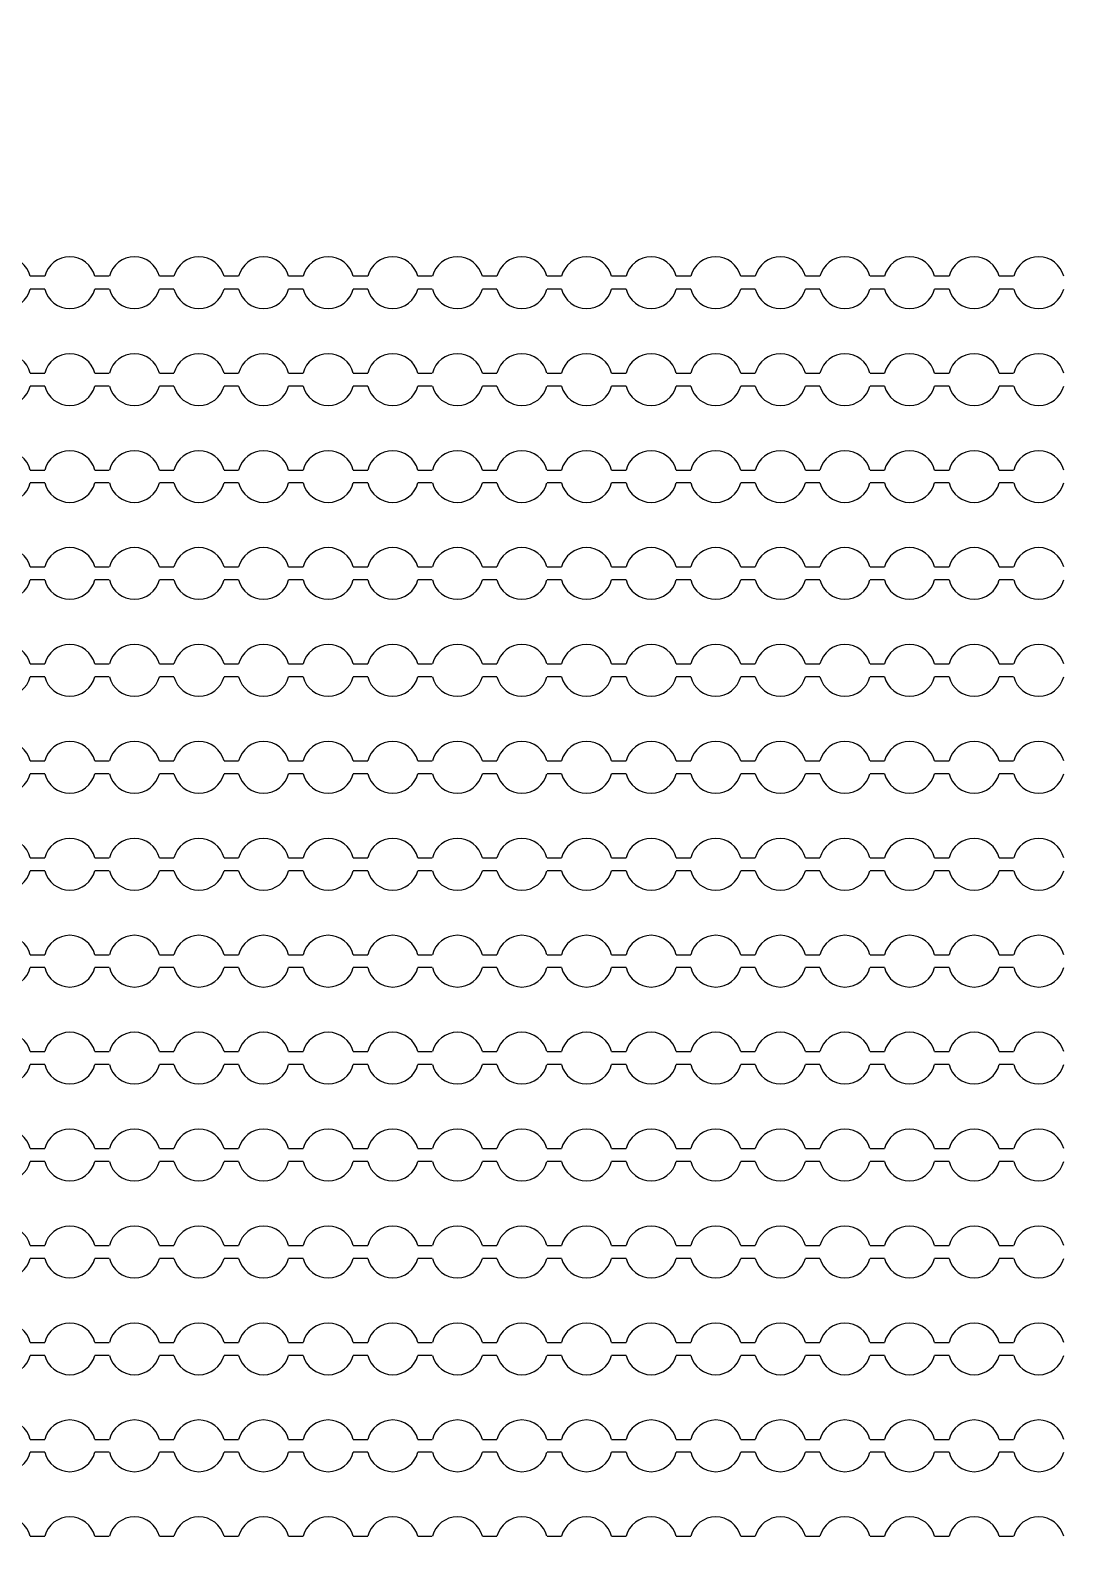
# Model space of a CAD drawing. Extents: x 4056 to 105656, y 4120 to 105720.
# Drawn here: x 58241 to 59041, y 78099 to 79270 of the extents above; entities that cross this region are included whole.
import ezdxf

# ---------------------------------------------------------------- set-up
doc = ezdxf.new("R2010")
doc.units = 13
doc.header["$MEASUREMENT"] = 0
doc.layers.add('Main Layer', color=7, linetype='Continuous', lineweight=0)

msp = doc.modelspace()

# ---------------------------------------------------------------- linework, layer by layer
for p, q in [((58252.1, 79079.2), (58240.9, 79079.2)), ((58302.1, 79079.2), (58290.9, 79079.2)), ((58352.1, 79079.2), (58340.9, 79079.2)), ((58402.1, 79079.2), (58390.9, 79079.2)), ((58452.1, 79079.2), (58440.9, 79079.2)), ((58502.1, 79079.2), (58490.9, 79079.2)), ((58552.1, 79079.2), (58540.9, 79079.2)), ((58602.1, 79079.2), (58590.9, 79079.2)), ((58652.1, 79079.2), (58640.9, 79079.2)), ((58702.1, 79079.2), (58690.9, 79079.2)), ((58752.1, 79079.2), (58740.9, 79079.2)), ((58802.1, 79079.2), (58790.9, 79079.2)), ((58852.1, 79079.2), (58840.9, 79079.2)), ((58902.1, 79079.2), (58890.9, 79079.2)), ((58952.1, 79079.2), (58940.9, 79079.2)), ((59002.1, 79079.2), (58990.9, 79079.2)), ((58252.1, 79069.2), (58240.9, 79069.2)), ((58302.1, 79069.2), (58290.9, 79069.2)), ((58352.1, 79069.2), (58340.9, 79069.2)), ((58402.1, 79069.2), (58390.9, 79069.2)), ((58452.1, 79069.2), (58440.9, 79069.2)), ((58502.1, 79069.2), (58490.9, 79069.2)), ((58552.1, 79069.2), (58540.9, 79069.2)), ((58602.1, 79069.2), (58590.9, 79069.2)), ((58652.1, 79069.2), (58640.9, 79069.2)), ((58702.1, 79069.2), (58690.9, 79069.2)), ((58752.1, 79069.2), (58740.9, 79069.2)), ((58802.1, 79069.2), (58790.9, 79069.2)), ((58852.1, 79069.2), (58840.9, 79069.2)), ((58902.1, 79069.2), (58890.9, 79069.2)), ((58952.1, 79069.2), (58940.9, 79069.2)), ((59002.1, 79069.2), (58990.9, 79069.2)), ((58240.9, 79004.2), (58252.1, 79004.2)), ((58290.9, 79004.2), (58302.1, 79004.2)), ((58340.9, 79004.2), (58352.1, 79004.2)), ((58390.9, 79004.2), (58402.1, 79004.2)), ((58440.9, 79004.2), (58452.1, 79004.2)), ((58490.9, 79004.2), (58502.1, 79004.2)), ((58540.9, 79004.2), (58552.1, 79004.2)), ((58590.9, 79004.2), (58602.1, 79004.2)), ((58640.9, 79004.2), (58652.1, 79004.2)), ((58690.9, 79004.2), (58702.1, 79004.2)), ((58740.9, 79004.2), (58752.1, 79004.2)), ((58790.9, 79004.2), (58802.1, 79004.2)), ((58840.9, 79004.2), (58852.1, 79004.2)), ((58890.9, 79004.2), (58902.1, 79004.2)), ((58940.9, 79004.2), (58952.1, 79004.2)), ((58990.9, 79004.2), (59002.1, 79004.2)), ((58252.1, 78994.2), (58240.9, 78994.2)), ((58302.1, 78994.2), (58290.9, 78994.2)), ((58352.1, 78994.2), (58340.9, 78994.2)), ((58402.1, 78994.2), (58390.9, 78994.2)), ((58452.1, 78994.2), (58440.9, 78994.2)), ((58502.1, 78994.2), (58490.9, 78994.2)), ((58552.1, 78994.2), (58540.9, 78994.2)), ((58602.1, 78994.2), (58590.9, 78994.2)), ((58652.1, 78994.2), (58640.9, 78994.2)), ((58702.1, 78994.2), (58690.9, 78994.2)), ((58752.1, 78994.2), (58740.9, 78994.2)), ((58802.1, 78994.2), (58790.9, 78994.2)), ((58852.1, 78994.2), (58840.9, 78994.2)), ((58902.1, 78994.2), (58890.9, 78994.2)), ((58952.1, 78994.2), (58940.9, 78994.2)), ((59002.1, 78994.2), (58990.9, 78994.2)), ((58240.9, 78929.2), (58252.1, 78929.2)), ((58290.9, 78929.2), (58302.1, 78929.2)), ((58340.9, 78929.2), (58352.1, 78929.2)), ((58390.9, 78929.2), (58402.1, 78929.2)), ((58440.9, 78929.2), (58452.1, 78929.2)), ((58490.9, 78929.2), (58502.1, 78929.2)), ((58540.9, 78929.2), (58552.1, 78929.2)), ((58590.9, 78929.2), (58602.1, 78929.2)), ((58640.9, 78929.2), (58652.1, 78929.2)), ((58690.9, 78929.2), (58702.1, 78929.2)), ((58740.9, 78929.2), (58752.1, 78929.2)), ((58790.9, 78929.2), (58802.1, 78929.2)), ((58840.9, 78929.2), (58852.1, 78929.2)), ((58890.9, 78929.2), (58902.1, 78929.2)), ((58940.9, 78929.2), (58952.1, 78929.2)), ((58990.9, 78929.2), (59002.1, 78929.2)), ((58252.1, 78919.2), (58240.9, 78919.2)), ((58302.1, 78919.2), (58290.9, 78919.2)), ((58352.1, 78919.2), (58340.9, 78919.2)), ((58402.1, 78919.2), (58390.9, 78919.2)), ((58452.1, 78919.2), (58440.9, 78919.2)), ((58502.1, 78919.2), (58490.9, 78919.2)), ((58552.1, 78919.2), (58540.9, 78919.2)), ((58602.1, 78919.2), (58590.9, 78919.2)), ((58652.1, 78919.2), (58640.9, 78919.2)), ((58702.1, 78919.2), (58690.9, 78919.2)), ((58752.1, 78919.2), (58740.9, 78919.2)), ((58802.1, 78919.2), (58790.9, 78919.2)), ((58852.1, 78919.2), (58840.9, 78919.2)), ((58902.1, 78919.2), (58890.9, 78919.2)), ((58952.1, 78919.2), (58940.9, 78919.2)), ((59002.1, 78919.2), (58990.9, 78919.2)), ((58240.9, 78854.2), (58252.1, 78854.2)), ((58252.1, 78844.2), (58240.9, 78844.2)), ((58290.9, 78854.2), (58302.1, 78854.2)), ((58302.1, 78844.2), (58290.9, 78844.2)), ((58340.9, 78854.2), (58352.1, 78854.2)), ((58352.1, 78844.2), (58340.9, 78844.2)), ((58390.9, 78854.2), (58402.1, 78854.2)), ((58402.1, 78844.2), (58390.9, 78844.2)), ((58440.9, 78854.2), (58452.1, 78854.2)), ((58452.1, 78844.2), (58440.9, 78844.2)), ((58490.9, 78854.2), (58502.1, 78854.2)), ((58502.1, 78844.2), (58490.9, 78844.2)), ((58540.9, 78854.2), (58552.1, 78854.2)), ((58552.1, 78844.2), (58540.9, 78844.2)), ((58590.9, 78854.2), (58602.1, 78854.2)), ((58602.1, 78844.2), (58590.9, 78844.2)), ((58640.9, 78854.2), (58652.1, 78854.2)), ((58652.1, 78844.2), (58640.9, 78844.2)), ((58690.9, 78854.2), (58702.1, 78854.2)), ((58702.1, 78844.2), (58690.9, 78844.2)), ((58740.9, 78854.2), (58752.1, 78854.2)), ((58752.1, 78844.2), (58740.9, 78844.2)), ((58790.9, 78854.2), (58802.1, 78854.2)), ((58802.1, 78844.2), (58790.9, 78844.2)), ((58840.9, 78854.2), (58852.1, 78854.2)), ((58852.1, 78844.2), (58840.9, 78844.2)), ((58890.9, 78854.2), (58902.1, 78854.2)), ((58902.1, 78844.2), (58890.9, 78844.2)), ((58940.9, 78854.2), (58952.1, 78854.2)), ((58952.1, 78844.2), (58940.9, 78844.2)), ((58990.9, 78854.2), (59002.1, 78854.2)), ((59002.1, 78844.2), (58990.9, 78844.2)), ((58240.9, 78779.2), (58252.1, 78779.2)), ((58290.9, 78779.2), (58302.1, 78779.2)), ((58340.9, 78779.2), (58352.1, 78779.2)), ((58390.9, 78779.2), (58402.1, 78779.2)), ((58440.9, 78779.2), (58452.1, 78779.2)), ((58490.9, 78779.2), (58502.1, 78779.2)), ((58540.9, 78779.2), (58552.1, 78779.2)), ((58590.9, 78779.2), (58602.1, 78779.2)), ((58640.9, 78779.2), (58652.1, 78779.2)), ((58690.9, 78779.2), (58702.1, 78779.2)), ((58740.9, 78779.2), (58752.1, 78779.2)), ((58790.9, 78779.2), (58802.1, 78779.2)), ((58840.9, 78779.2), (58852.1, 78779.2)), ((58890.9, 78779.2), (58902.1, 78779.2)), ((58940.9, 78779.2), (58952.1, 78779.2)), ((58990.9, 78779.2), (59002.1, 78779.2)), ((58252.1, 78769.2), (58240.9, 78769.2)), ((58302.1, 78769.2), (58290.9, 78769.2)), ((58352.1, 78769.2), (58340.9, 78769.2)), ((58402.1, 78769.2), (58390.9, 78769.2)), ((58452.1, 78769.2), (58440.9, 78769.2)), ((58502.1, 78769.2), (58490.9, 78769.2)), ((58552.1, 78769.2), (58540.9, 78769.2)), ((58602.1, 78769.2), (58590.9, 78769.2)), ((58652.1, 78769.2), (58640.9, 78769.2)), ((58702.1, 78769.2), (58690.9, 78769.2)), ((58752.1, 78769.2), (58740.9, 78769.2)), ((58802.1, 78769.2), (58790.9, 78769.2)), ((58852.1, 78769.2), (58840.9, 78769.2)), ((58902.1, 78769.2), (58890.9, 78769.2)), ((58952.1, 78769.2), (58940.9, 78769.2)), ((59002.1, 78769.2), (58990.9, 78769.2)), ((58240.9, 78704.2), (58252.1, 78704.2)), ((58290.9, 78704.2), (58302.1, 78704.2)), ((58340.9, 78704.2), (58352.1, 78704.2)), ((58390.9, 78704.2), (58402.1, 78704.2)), ((58440.9, 78704.2), (58452.1, 78704.2)), ((58490.9, 78704.2), (58502.1, 78704.2)), ((58540.9, 78704.2), (58552.1, 78704.2)), ((58590.9, 78704.2), (58602.1, 78704.2)), ((58640.9, 78704.2), (58652.1, 78704.2)), ((58690.9, 78704.2), (58702.1, 78704.2)), ((58740.9, 78704.2), (58752.1, 78704.2)), ((58790.9, 78704.2), (58802.1, 78704.2)), ((58840.9, 78704.2), (58852.1, 78704.2)), ((58890.9, 78704.2), (58902.1, 78704.2)), ((58940.9, 78704.2), (58952.1, 78704.2)), ((58990.9, 78704.2), (59002.1, 78704.2)), ((58252.1, 78694.2), (58240.9, 78694.2)), ((58302.1, 78694.2), (58290.9, 78694.2)), ((58352.1, 78694.2), (58340.9, 78694.2)), ((58402.1, 78694.2), (58390.9, 78694.2)), ((58452.1, 78694.2), (58440.9, 78694.2)), ((58502.1, 78694.2), (58490.9, 78694.2)), ((58552.1, 78694.2), (58540.9, 78694.2)), ((58602.1, 78694.2), (58590.9, 78694.2)), ((58652.1, 78694.2), (58640.9, 78694.2)), ((58702.1, 78694.2), (58690.9, 78694.2)), ((58752.1, 78694.2), (58740.9, 78694.2)), ((58802.1, 78694.2), (58790.9, 78694.2)), ((58852.1, 78694.2), (58840.9, 78694.2)), ((58902.1, 78694.2), (58890.9, 78694.2)), ((58952.1, 78694.2), (58940.9, 78694.2)), ((59002.1, 78694.2), (58990.9, 78694.2)), ((58240.9, 78629.2), (58252.1, 78629.2)), ((58290.9, 78629.2), (58302.1, 78629.2)), ((58340.9, 78629.2), (58352.1, 78629.2)), ((58390.9, 78629.2), (58402.1, 78629.2)), ((58440.9, 78629.2), (58452.1, 78629.2)), ((58490.9, 78629.2), (58502.1, 78629.2)), ((58540.9, 78629.2), (58552.1, 78629.2)), ((58590.9, 78629.2), (58602.1, 78629.2)), ((58640.9, 78629.2), (58652.1, 78629.2)), ((58690.9, 78629.2), (58702.1, 78629.2)), ((58740.9, 78629.2), (58752.1, 78629.2)), ((58790.9, 78629.2), (58802.1, 78629.2)), ((58840.9, 78629.2), (58852.1, 78629.2)), ((58890.9, 78629.2), (58902.1, 78629.2)), ((58940.9, 78629.2), (58952.1, 78629.2)), ((58990.9, 78629.2), (59002.1, 78629.2)), ((58252.1, 78619.2), (58240.9, 78619.2)), ((58302.1, 78619.2), (58290.9, 78619.2)), ((58352.1, 78619.2), (58340.9, 78619.2)), ((58402.1, 78619.2), (58390.9, 78619.2)), ((58452.1, 78619.2), (58440.9, 78619.2)), ((58502.1, 78619.2), (58490.9, 78619.2)), ((58552.1, 78619.2), (58540.9, 78619.2)), ((58602.1, 78619.2), (58590.9, 78619.2)), ((58652.1, 78619.2), (58640.9, 78619.2)), ((58702.1, 78619.2), (58690.9, 78619.2)), ((58752.1, 78619.2), (58740.9, 78619.2)), ((58802.1, 78619.2), (58790.9, 78619.2)), ((58852.1, 78619.2), (58840.9, 78619.2)), ((58902.1, 78619.2), (58890.9, 78619.2)), ((58952.1, 78619.2), (58940.9, 78619.2)), ((59002.1, 78619.2), (58990.9, 78619.2)), ((58240.9, 78554.2), (58252.1, 78554.2)), ((58290.9, 78554.2), (58302.1, 78554.2)), ((58340.9, 78554.2), (58352.1, 78554.2)), ((58390.9, 78554.2), (58402.1, 78554.2)), ((58440.9, 78554.2), (58452.1, 78554.2)), ((58490.9, 78554.2), (58502.1, 78554.2)), ((58540.9, 78554.2), (58552.1, 78554.2)), ((58590.9, 78554.2), (58602.1, 78554.2)), ((58640.9, 78554.2), (58652.1, 78554.2)), ((58690.9, 78554.2), (58702.1, 78554.2)), ((58740.9, 78554.2), (58752.1, 78554.2)), ((58790.9, 78554.2), (58802.1, 78554.2)), ((58840.9, 78554.2), (58852.1, 78554.2)), ((58890.9, 78554.2), (58902.1, 78554.2)), ((58940.9, 78554.2), (58952.1, 78554.2)), ((58990.9, 78554.2), (59002.1, 78554.2)), ((58252.1, 78544.2), (58240.9, 78544.2)), ((58302.1, 78544.2), (58290.9, 78544.2)), ((58352.1, 78544.2), (58340.9, 78544.2)), ((58402.1, 78544.2), (58390.9, 78544.2)), ((58452.1, 78544.2), (58440.9, 78544.2)), ((58502.1, 78544.2), (58490.9, 78544.2)), ((58552.1, 78544.2), (58540.9, 78544.2)), ((58602.1, 78544.2), (58590.9, 78544.2)), ((58652.1, 78544.2), (58640.9, 78544.2)), ((58702.1, 78544.2), (58690.9, 78544.2)), ((58752.1, 78544.2), (58740.9, 78544.2)), ((58802.1, 78544.2), (58790.9, 78544.2)), ((58852.1, 78544.2), (58840.9, 78544.2)), ((58902.1, 78544.2), (58890.9, 78544.2)), ((58952.1, 78544.2), (58940.9, 78544.2)), ((59002.1, 78544.2), (58990.9, 78544.2)), ((58240.9, 78479.2), (58252.1, 78479.2)), ((58252.1, 78469.2), (58240.9, 78469.2)), ((58290.9, 78479.2), (58302.1, 78479.2)), ((58302.1, 78469.2), (58290.9, 78469.2)), ((58340.9, 78479.2), (58352.1, 78479.2)), ((58352.1, 78469.2), (58340.9, 78469.2)), ((58390.9, 78479.2), (58402.1, 78479.2)), ((58402.1, 78469.2), (58390.9, 78469.2)), ((58440.9, 78479.2), (58452.1, 78479.2)), ((58452.1, 78469.2), (58440.9, 78469.2)), ((58490.9, 78479.2), (58502.1, 78479.2)), ((58502.1, 78469.2), (58490.9, 78469.2)), ((58540.9, 78479.2), (58552.1, 78479.2)), ((58552.1, 78469.2), (58540.9, 78469.2)), ((58590.9, 78479.2), (58602.1, 78479.2)), ((58602.1, 78469.2), (58590.9, 78469.2)), ((58640.9, 78479.2), (58652.1, 78479.2)), ((58652.1, 78469.2), (58640.9, 78469.2)), ((58690.9, 78479.2), (58702.1, 78479.2)), ((58702.1, 78469.2), (58690.9, 78469.2)), ((58740.9, 78479.2), (58752.1, 78479.2)), ((58752.1, 78469.2), (58740.9, 78469.2)), ((58790.9, 78479.2), (58802.1, 78479.2)), ((58802.1, 78469.2), (58790.9, 78469.2)), ((58840.9, 78479.2), (58852.1, 78479.2)), ((58852.1, 78469.2), (58840.9, 78469.2)), ((58890.9, 78479.2), (58902.1, 78479.2)), ((58902.1, 78469.2), (58890.9, 78469.2)), ((58940.9, 78479.2), (58952.1, 78479.2)), ((58952.1, 78469.2), (58940.9, 78469.2)), ((58990.9, 78479.2), (59002.1, 78479.2)), ((59002.1, 78469.2), (58990.9, 78469.2)), ((58240.9, 78404.2), (58252.1, 78404.2)), ((58290.9, 78404.2), (58302.1, 78404.2)), ((58340.9, 78404.2), (58352.1, 78404.2)), ((58390.9, 78404.2), (58402.1, 78404.2)), ((58440.9, 78404.2), (58452.1, 78404.2)), ((58490.9, 78404.2), (58502.1, 78404.2)), ((58540.9, 78404.2), (58552.1, 78404.2)), ((58590.9, 78404.2), (58602.1, 78404.2)), ((58640.9, 78404.2), (58652.1, 78404.2)), ((58690.9, 78404.2), (58702.1, 78404.2)), ((58740.9, 78404.2), (58752.1, 78404.2)), ((58790.9, 78404.2), (58802.1, 78404.2)), ((58840.9, 78404.2), (58852.1, 78404.2)), ((58890.9, 78404.2), (58902.1, 78404.2)), ((58940.9, 78404.2), (58952.1, 78404.2)), ((58990.9, 78404.2), (59002.1, 78404.2)), ((58252.1, 78394.2), (58240.9, 78394.2)), ((58302.1, 78394.2), (58290.9, 78394.2)), ((58352.1, 78394.2), (58340.9, 78394.2)), ((58402.1, 78394.2), (58390.9, 78394.2)), ((58452.1, 78394.2), (58440.9, 78394.2)), ((58502.1, 78394.2), (58490.9, 78394.2)), ((58552.1, 78394.2), (58540.9, 78394.2)), ((58602.1, 78394.2), (58590.9, 78394.2)), ((58652.1, 78394.2), (58640.9, 78394.2)), ((58702.1, 78394.2), (58690.9, 78394.2)), ((58752.1, 78394.2), (58740.9, 78394.2)), ((58802.1, 78394.2), (58790.9, 78394.2)), ((58852.1, 78394.2), (58840.9, 78394.2)), ((58902.1, 78394.2), (58890.9, 78394.2)), ((58952.1, 78394.2), (58940.9, 78394.2)), ((59002.1, 78394.2), (58990.9, 78394.2)), ((58240.9, 78329.2), (58252.1, 78329.2)), ((58290.9, 78329.2), (58302.1, 78329.2)), ((58340.9, 78329.2), (58352.1, 78329.2)), ((58390.9, 78329.2), (58402.1, 78329.2)), ((58440.9, 78329.2), (58452.1, 78329.2)), ((58490.9, 78329.2), (58502.1, 78329.2)), ((58540.9, 78329.2), (58552.1, 78329.2)), ((58590.9, 78329.2), (58602.1, 78329.2)), ((58640.9, 78329.2), (58652.1, 78329.2)), ((58690.9, 78329.2), (58702.1, 78329.2)), ((58740.9, 78329.2), (58752.1, 78329.2)), ((58790.9, 78329.2), (58802.1, 78329.2)), ((58840.9, 78329.2), (58852.1, 78329.2)), ((58890.9, 78329.2), (58902.1, 78329.2)), ((58940.9, 78329.2), (58952.1, 78329.2)), ((58990.9, 78329.2), (59002.1, 78329.2)), ((58252.1, 78319.2), (58240.9, 78319.2)), ((58302.1, 78319.2), (58290.9, 78319.2)), ((58352.1, 78319.2), (58340.9, 78319.2)), ((58402.1, 78319.2), (58390.9, 78319.2)), ((58452.1, 78319.2), (58440.9, 78319.2)), ((58502.1, 78319.2), (58490.9, 78319.2)), ((58552.1, 78319.2), (58540.9, 78319.2)), ((58602.1, 78319.2), (58590.9, 78319.2)), ((58652.1, 78319.2), (58640.9, 78319.2)), ((58702.1, 78319.2), (58690.9, 78319.2)), ((58752.1, 78319.2), (58740.9, 78319.2)), ((58802.1, 78319.2), (58790.9, 78319.2)), ((58852.1, 78319.2), (58840.9, 78319.2)), ((58902.1, 78319.2), (58890.9, 78319.2)), ((58952.1, 78319.2), (58940.9, 78319.2)), ((59002.1, 78319.2), (58990.9, 78319.2)), ((58240.9, 78254.2), (58252.1, 78254.2)), ((58290.9, 78254.2), (58302.1, 78254.2)), ((58340.9, 78254.2), (58352.1, 78254.2)), ((58390.9, 78254.2), (58402.1, 78254.2)), ((58440.9, 78254.2), (58452.1, 78254.2)), ((58490.9, 78254.2), (58502.1, 78254.2)), ((58540.9, 78254.2), (58552.1, 78254.2)), ((58590.9, 78254.2), (58602.1, 78254.2)), ((58640.9, 78254.2), (58652.1, 78254.2)), ((58690.9, 78254.2), (58702.1, 78254.2)), ((58740.9, 78254.2), (58752.1, 78254.2)), ((58790.9, 78254.2), (58802.1, 78254.2)), ((58840.9, 78254.2), (58852.1, 78254.2)), ((58890.9, 78254.2), (58902.1, 78254.2)), ((58940.9, 78254.2), (58952.1, 78254.2)), ((58990.9, 78254.2), (59002.1, 78254.2)), ((58252.1, 78244.2), (58240.9, 78244.2)), ((58302.1, 78244.2), (58290.9, 78244.2)), ((58352.1, 78244.2), (58340.9, 78244.2)), ((58402.1, 78244.2), (58390.9, 78244.2)), ((58452.1, 78244.2), (58440.9, 78244.2)), ((58502.1, 78244.2), (58490.9, 78244.2)), ((58552.1, 78244.2), (58540.9, 78244.2)), ((58602.1, 78244.2), (58590.9, 78244.2)), ((58652.1, 78244.2), (58640.9, 78244.2)), ((58702.1, 78244.2), (58690.9, 78244.2)), ((58752.1, 78244.2), (58740.9, 78244.2)), ((58802.1, 78244.2), (58790.9, 78244.2)), ((58852.1, 78244.2), (58840.9, 78244.2)), ((58902.1, 78244.2), (58890.9, 78244.2)), ((58952.1, 78244.2), (58940.9, 78244.2)), ((59002.1, 78244.2), (58990.9, 78244.2)), ((58240.9, 78179.2), (58252.1, 78179.2)), ((58290.9, 78179.2), (58302.1, 78179.2)), ((58340.9, 78179.2), (58352.1, 78179.2)), ((58390.9, 78179.2), (58402.1, 78179.2)), ((58440.9, 78179.2), (58452.1, 78179.2)), ((58490.9, 78179.2), (58502.1, 78179.2)), ((58540.9, 78179.2), (58552.1, 78179.2)), ((58590.9, 78179.2), (58602.1, 78179.2)), ((58640.9, 78179.2), (58652.1, 78179.2)), ((58690.9, 78179.2), (58702.1, 78179.2)), ((58740.9, 78179.2), (58752.1, 78179.2)), ((58790.9, 78179.2), (58802.1, 78179.2)), ((58840.9, 78179.2), (58852.1, 78179.2)), ((58890.9, 78179.2), (58902.1, 78179.2)), ((58940.9, 78179.2), (58952.1, 78179.2)), ((58990.9, 78179.2), (59002.1, 78179.2)), ((58252.1, 78169.2), (58240.9, 78169.2)), ((58302.1, 78169.2), (58290.9, 78169.2)), ((58352.1, 78169.2), (58340.9, 78169.2)), ((58402.1, 78169.2), (58390.9, 78169.2)), ((58452.1, 78169.2), (58440.9, 78169.2)), ((58502.1, 78169.2), (58490.9, 78169.2)), ((58552.1, 78169.2), (58540.9, 78169.2)), ((58602.1, 78169.2), (58590.9, 78169.2)), ((58652.1, 78169.2), (58640.9, 78169.2)), ((58702.1, 78169.2), (58690.9, 78169.2)), ((58752.1, 78169.2), (58740.9, 78169.2)), ((58802.1, 78169.2), (58790.9, 78169.2)), ((58852.1, 78169.2), (58840.9, 78169.2)), ((58902.1, 78169.2), (58890.9, 78169.2)), ((58952.1, 78169.2), (58940.9, 78169.2)), ((59002.1, 78169.2), (58990.9, 78169.2)), ((58240.9, 78104.2), (58252.1, 78104.2)), ((58290.9, 78104.2), (58302.1, 78104.2)), ((58340.9, 78104.2), (58352.1, 78104.2)), ((58390.9, 78104.2), (58402.1, 78104.2)), ((58440.9, 78104.2), (58452.1, 78104.2)), ((58490.9, 78104.2), (58502.1, 78104.2)), ((58540.9, 78104.2), (58552.1, 78104.2)), ((58590.9, 78104.2), (58602.1, 78104.2)), ((58640.9, 78104.2), (58652.1, 78104.2)), ((58690.9, 78104.2), (58702.1, 78104.2)), ((58740.9, 78104.2), (58752.1, 78104.2)), ((58790.9, 78104.2), (58802.1, 78104.2)), ((58840.9, 78104.2), (58852.1, 78104.2)), ((58890.9, 78104.2), (58902.1, 78104.2)), ((58940.9, 78104.2), (58952.1, 78104.2)), ((58990.9, 78104.2), (59002.1, 78104.2))]:
    msp.add_line(p, q)
at = {"lineweight": 0}
msp.add_circle((61011.6, 73976.1), 11000, dxfattribs=at)
for centre, start, end in [((58221.5, 79074.2), 14.4775, 165.5225), ((58271.5, 79074.2), 14.4775, 165.5225), ((58321.5, 79074.2), 14.4775, 165.5225), ((58371.5, 79074.2), 14.4775, 165.5225), ((58421.5, 79074.2), 14.4775, 165.5225), ((58471.5, 79074.2), 14.4775, 165.5225), ((58521.5, 79074.2), 14.4775, 165.5225), ((58571.5, 79074.2), 14.4775, 165.5225), ((58621.5, 79074.2), 14.4775, 165.5225), ((58671.5, 79074.2), 14.4775, 165.5225), ((58721.5, 79074.2), 14.4775, 165.5225), ((58771.5, 79074.2), 14.4775, 165.5225), ((58821.5, 79074.2), 14.4775, 165.5225), ((58871.5, 79074.2), 14.4775, 165.5225), ((58921.5, 79074.2), 14.4775, 165.5225), ((58971.5, 79074.2), 14.4775, 165.5225), ((59021.5, 79074.2), 14.4775, 165.5225), ((58221.5, 79074.2), 194.4775, 345.5225), ((58271.5, 79074.2), 194.4775, 345.5225), ((58321.5, 79074.2), 194.4775, 345.5225), ((58371.5, 79074.2), 194.4775, 345.5225), ((58421.5, 79074.2), 194.4775, 345.5225), ((58471.5, 79074.2), 194.4775, 345.5225), ((58521.5, 79074.2), 194.4775, 345.5225), ((58571.5, 79074.2), 194.4775, 345.5225), ((58621.5, 79074.2), 194.4775, 345.5225), ((58671.5, 79074.2), 194.4775, 345.5225), ((58721.5, 79074.2), 194.4775, 345.5225), ((58771.5, 79074.2), 194.4775, 345.5225), ((58821.5, 79074.2), 194.4775, 345.5225), ((58871.5, 79074.2), 194.4775, 345.5225), ((58921.5, 79074.2), 194.4775, 345.5225), ((58971.5, 79074.2), 194.4775, 345.5225), ((59021.5, 79074.2), 194.4775, 345.5225), ((58221.5, 78999.2), 14.4775, 165.5225), ((58271.5, 78999.2), 14.4775, 165.5225), ((58321.5, 78999.2), 14.4775, 165.5225), ((58371.5, 78999.2), 14.4775, 165.5225), ((58421.5, 78999.2), 14.4775, 165.5225), ((58471.5, 78999.2), 14.4775, 165.5225), ((58521.5, 78999.2), 14.4775, 165.5225), ((58571.5, 78999.2), 14.4775, 165.5225), ((58621.5, 78999.2), 14.4775, 165.5225), ((58671.5, 78999.2), 14.4775, 165.5225), ((58721.5, 78999.2), 14.4775, 165.5225), ((58771.5, 78999.2), 14.4775, 165.5225), ((58821.5, 78999.2), 14.4775, 165.5225), ((58871.5, 78999.2), 14.4775, 165.5225), ((58921.5, 78999.2), 14.4775, 165.5225), ((58971.5, 78999.2), 14.4775, 165.5225), ((59021.5, 78999.2), 14.4775, 165.5225), ((58221.5, 78999.2), 194.4775, 345.5225), ((58271.5, 78999.2), 194.4775, 345.5225), ((58321.5, 78999.2), 194.4775, 345.5225), ((58371.5, 78999.2), 194.4775, 345.5225), ((58421.5, 78999.2), 194.4775, 345.5225), ((58471.5, 78999.2), 194.4775, 345.5225), ((58521.5, 78999.2), 194.4775, 345.5225), ((58571.5, 78999.2), 194.4775, 345.5225), ((58621.5, 78999.2), 194.4775, 345.5225), ((58671.5, 78999.2), 194.4775, 345.5225), ((58721.5, 78999.2), 194.4775, 345.5225), ((58771.5, 78999.2), 194.4775, 345.5225), ((58821.5, 78999.2), 194.4775, 345.5225), ((58871.5, 78999.2), 194.4775, 345.5225), ((58921.5, 78999.2), 194.4775, 345.5225), ((58971.5, 78999.2), 194.4775, 345.5225), ((59021.5, 78999.2), 194.4775, 345.5225), ((58221.5, 78924.2), 14.4775, 165.5225), ((58271.5, 78924.2), 14.4775, 165.5225), ((58321.5, 78924.2), 14.4775, 165.5225), ((58371.5, 78924.2), 14.4775, 165.5225), ((58421.5, 78924.2), 14.4775, 165.5225), ((58471.5, 78924.2), 14.4775, 165.5225), ((58521.5, 78924.2), 14.4775, 165.5225), ((58571.5, 78924.2), 14.4775, 165.5225), ((58621.5, 78924.2), 14.4775, 165.5225), ((58671.5, 78924.2), 14.4775, 165.5225), ((58721.5, 78924.2), 14.4775, 165.5225), ((58771.5, 78924.2), 14.4775, 165.5225), ((58821.5, 78924.2), 14.4775, 165.5225), ((58871.5, 78924.2), 14.4775, 165.5225), ((58921.5, 78924.2), 14.4775, 165.5225), ((58971.5, 78924.2), 14.4775, 165.5225), ((59021.5, 78924.2), 14.4775, 165.5225), ((58221.5, 78924.2), 194.4775, 345.5225), ((58271.5, 78924.2), 194.4775, 345.5225), ((58321.5, 78924.2), 194.4775, 345.5225), ((58371.5, 78924.2), 194.4775, 345.5225), ((58421.5, 78924.2), 194.4775, 345.5225), ((58471.5, 78924.2), 194.4775, 345.5225), ((58521.5, 78924.2), 194.4775, 345.5225), ((58571.5, 78924.2), 194.4775, 345.5225), ((58621.5, 78924.2), 194.4775, 345.5225), ((58671.5, 78924.2), 194.4775, 345.5225), ((58721.5, 78924.2), 194.4775, 345.5225), ((58771.5, 78924.2), 194.4775, 345.5225), ((58821.5, 78924.2), 194.4775, 345.5225), ((58871.5, 78924.2), 194.4775, 345.5225), ((58921.5, 78924.2), 194.4775, 345.5225), ((58971.5, 78924.2), 194.4775, 345.5225), ((59021.5, 78924.2), 194.4775, 345.5225), ((58221.5, 78849.2), 14.4775, 165.5225), ((58271.5, 78849.2), 14.4775, 165.5225), ((58321.5, 78849.2), 14.4775, 165.5225), ((58371.5, 78849.2), 14.4775, 165.5225), ((58421.5, 78849.2), 14.4775, 165.5225), ((58471.5, 78849.2), 14.4775, 165.5225), ((58521.5, 78849.2), 14.4775, 165.5225), ((58571.5, 78849.2), 14.4775, 165.5225), ((58621.5, 78849.2), 14.4775, 165.5225), ((58671.5, 78849.2), 14.4775, 165.5225), ((58721.5, 78849.2), 14.4775, 165.5225), ((58771.5, 78849.2), 14.4775, 165.5225), ((58821.5, 78849.2), 14.4775, 165.5225), ((58871.5, 78849.2), 14.4775, 165.5225), ((58921.5, 78849.2), 14.4775, 165.5225), ((58971.5, 78849.2), 14.4775, 165.5225), ((59021.5, 78849.2), 14.4775, 165.5225), ((58221.5, 78849.2), 194.4775, 345.5225), ((58271.5, 78849.2), 194.4775, 345.5225), ((58321.5, 78849.2), 194.4775, 345.5225), ((58371.5, 78849.2), 194.4775, 345.5225), ((58421.5, 78849.2), 194.4775, 345.5225), ((58471.5, 78849.2), 194.4775, 345.5225), ((58521.5, 78849.2), 194.4775, 345.5225), ((58571.5, 78849.2), 194.4775, 345.5225), ((58621.5, 78849.2), 194.4775, 345.5225), ((58671.5, 78849.2), 194.4775, 345.5225), ((58721.5, 78849.2), 194.4775, 345.5225), ((58771.5, 78849.2), 194.4775, 345.5225), ((58821.5, 78849.2), 194.4775, 345.5225), ((58871.5, 78849.2), 194.4775, 345.5225), ((58921.5, 78849.2), 194.4775, 345.5225), ((58971.5, 78849.2), 194.4775, 345.5225), ((59021.5, 78849.2), 194.4775, 345.5225), ((58221.5, 78774.2), 14.4775, 165.5225), ((58271.5, 78774.2), 14.4775, 165.5225), ((58321.5, 78774.2), 14.4775, 165.5225), ((58371.5, 78774.2), 14.4775, 165.5225), ((58421.5, 78774.2), 14.4775, 165.5225), ((58471.5, 78774.2), 14.4775, 165.5225), ((58521.5, 78774.2), 14.4775, 165.5225), ((58571.5, 78774.2), 14.4775, 165.5225), ((58621.5, 78774.2), 14.4775, 165.5225), ((58671.5, 78774.2), 14.4775, 165.5225), ((58721.5, 78774.2), 14.4775, 165.5225), ((58771.5, 78774.2), 14.4775, 165.5225), ((58821.5, 78774.2), 14.4775, 165.5225), ((58871.5, 78774.2), 14.4775, 165.5225), ((58921.5, 78774.2), 14.4775, 165.5225), ((58971.5, 78774.2), 14.4775, 165.5225), ((59021.5, 78774.2), 14.4775, 165.5225), ((58221.5, 78774.2), 194.4775, 345.5225), ((58271.5, 78774.2), 194.4775, 345.5225), ((58321.5, 78774.2), 194.4775, 345.5225), ((58371.5, 78774.2), 194.4775, 345.5225), ((58421.5, 78774.2), 194.4775, 345.5225), ((58471.5, 78774.2), 194.4775, 345.5225), ((58521.5, 78774.2), 194.4775, 345.5225), ((58571.5, 78774.2), 194.4775, 345.5225), ((58621.5, 78774.2), 194.4775, 345.5225), ((58671.5, 78774.2), 194.4775, 345.5225), ((58721.5, 78774.2), 194.4775, 345.5225), ((58771.5, 78774.2), 194.4775, 345.5225), ((58821.5, 78774.2), 194.4775, 345.5225), ((58871.5, 78774.2), 194.4775, 345.5225), ((58921.5, 78774.2), 194.4775, 345.5225), ((58971.5, 78774.2), 194.4775, 345.5225), ((59021.5, 78774.2), 194.4775, 345.5225), ((58221.5, 78699.2), 14.4775, 165.5225), ((58271.5, 78699.2), 14.4775, 165.5225), ((58321.5, 78699.2), 14.4775, 165.5225), ((58371.5, 78699.2), 14.4775, 165.5225), ((58421.5, 78699.2), 14.4775, 165.5225), ((58471.5, 78699.2), 14.4775, 165.5225), ((58521.5, 78699.2), 14.4775, 165.5225), ((58571.5, 78699.2), 14.4775, 165.5225), ((58621.5, 78699.2), 14.4775, 165.5225), ((58671.5, 78699.2), 14.4775, 165.5225), ((58721.5, 78699.2), 14.4775, 165.5225), ((58771.5, 78699.2), 14.4775, 165.5225), ((58821.5, 78699.2), 14.4775, 165.5225), ((58871.5, 78699.2), 14.4775, 165.5225), ((58921.5, 78699.2), 14.4775, 165.5225), ((58971.5, 78699.2), 14.4775, 165.5225), ((59021.5, 78699.2), 14.4775, 165.5225), ((58221.5, 78699.2), 194.4775, 345.5225), ((58271.5, 78699.2), 194.4775, 345.5225), ((58321.5, 78699.2), 194.4775, 345.5225), ((58371.5, 78699.2), 194.4775, 345.5225), ((58421.5, 78699.2), 194.4775, 345.5225), ((58471.5, 78699.2), 194.4775, 345.5225), ((58521.5, 78699.2), 194.4775, 345.5225), ((58571.5, 78699.2), 194.4775, 345.5225), ((58621.5, 78699.2), 194.4775, 345.5225), ((58671.5, 78699.2), 194.4775, 345.5225), ((58721.5, 78699.2), 194.4775, 345.5225), ((58771.5, 78699.2), 194.4775, 345.5225), ((58821.5, 78699.2), 194.4775, 345.5225), ((58871.5, 78699.2), 194.4775, 345.5225), ((58921.5, 78699.2), 194.4775, 345.5225), ((58971.5, 78699.2), 194.4775, 345.5225), ((59021.5, 78699.2), 194.4775, 345.5225), ((58221.5, 78624.2), 14.4775, 165.5225), ((58271.5, 78624.2), 14.4775, 165.5225), ((58321.5, 78624.2), 14.4775, 165.5225), ((58371.5, 78624.2), 14.4775, 165.5225), ((58421.5, 78624.2), 14.4775, 165.5225), ((58471.5, 78624.2), 14.4775, 165.5225), ((58521.5, 78624.2), 14.4775, 165.5225), ((58571.5, 78624.2), 14.4775, 165.5225), ((58621.5, 78624.2), 14.4775, 165.5225), ((58671.5, 78624.2), 14.4775, 165.5225), ((58721.5, 78624.2), 14.4775, 165.5225), ((58771.5, 78624.2), 14.4775, 165.5225), ((58821.5, 78624.2), 14.4775, 165.5225), ((58871.5, 78624.2), 14.4775, 165.5225), ((58921.5, 78624.2), 14.4775, 165.5225), ((58971.5, 78624.2), 14.4775, 165.5225), ((59021.5, 78624.2), 14.4775, 165.5225), ((58221.5, 78624.2), 194.4775, 345.5225), ((58271.5, 78624.2), 194.4775, 345.5225), ((58321.5, 78624.2), 194.4775, 345.5225), ((58371.5, 78624.2), 194.4775, 345.5225), ((58421.5, 78624.2), 194.4775, 345.5225), ((58471.5, 78624.2), 194.4775, 345.5225), ((58521.5, 78624.2), 194.4775, 345.5225), ((58571.5, 78624.2), 194.4775, 345.5225), ((58621.5, 78624.2), 194.4775, 345.5225), ((58671.5, 78624.2), 194.4775, 345.5225), ((58721.5, 78624.2), 194.4775, 345.5225), ((58771.5, 78624.2), 194.4775, 345.5225), ((58821.5, 78624.2), 194.4775, 345.5225), ((58871.5, 78624.2), 194.4775, 345.5225), ((58921.5, 78624.2), 194.4775, 345.5225), ((58971.5, 78624.2), 194.4775, 345.5225), ((59021.5, 78624.2), 194.4775, 345.5225), ((58221.5, 78549.2), 14.4775, 165.5225), ((58271.5, 78549.2), 14.4775, 165.5225), ((58321.5, 78549.2), 14.4775, 165.5225), ((58371.5, 78549.2), 14.4775, 165.5225), ((58421.5, 78549.2), 14.4775, 165.5225), ((58471.5, 78549.2), 14.4775, 165.5225), ((58521.5, 78549.2), 14.4775, 165.5225), ((58571.5, 78549.2), 14.4775, 165.5225), ((58621.5, 78549.2), 14.4775, 165.5225), ((58671.5, 78549.2), 14.4775, 165.5225), ((58721.5, 78549.2), 14.4775, 165.5225), ((58771.5, 78549.2), 14.4775, 165.5225), ((58821.5, 78549.2), 14.4775, 165.5225), ((58871.5, 78549.2), 14.4775, 165.5225), ((58921.5, 78549.2), 14.4775, 165.5225), ((58971.5, 78549.2), 14.4775, 165.5225), ((59021.5, 78549.2), 14.4775, 165.5225), ((58221.5, 78549.2), 194.4775, 345.5225), ((58271.5, 78549.2), 194.4775, 345.5225), ((58321.5, 78549.2), 194.4775, 345.5225), ((58371.5, 78549.2), 194.4775, 345.5225), ((58421.5, 78549.2), 194.4775, 345.5225), ((58471.5, 78549.2), 194.4775, 345.5225), ((58521.5, 78549.2), 194.4775, 345.5225), ((58571.5, 78549.2), 194.4775, 345.5225), ((58621.5, 78549.2), 194.4775, 345.5225), ((58671.5, 78549.2), 194.4775, 345.5225), ((58721.5, 78549.2), 194.4775, 345.5225), ((58771.5, 78549.2), 194.4775, 345.5225), ((58821.5, 78549.2), 194.4775, 345.5225), ((58871.5, 78549.2), 194.4775, 345.5225), ((58921.5, 78549.2), 194.4775, 345.5225), ((58971.5, 78549.2), 194.4775, 345.5225), ((59021.5, 78549.2), 194.4775, 345.5225), ((58221.5, 78474.2), 14.4775, 165.5225), ((58271.5, 78474.2), 14.4775, 165.5225), ((58321.5, 78474.2), 14.4775, 165.5225), ((58371.5, 78474.2), 14.4775, 165.5225), ((58421.5, 78474.2), 14.4775, 165.5225), ((58471.5, 78474.2), 14.4775, 165.5225), ((58521.5, 78474.2), 14.4775, 165.5225), ((58571.5, 78474.2), 14.4775, 165.5225), ((58621.5, 78474.2), 14.4775, 165.5225), ((58671.5, 78474.2), 14.4775, 165.5225), ((58721.5, 78474.2), 14.4775, 165.5225), ((58771.5, 78474.2), 14.4775, 165.5225), ((58821.5, 78474.2), 14.4775, 165.5225), ((58871.5, 78474.2), 14.4775, 165.5225), ((58921.5, 78474.2), 14.4775, 165.5225), ((58971.5, 78474.2), 14.4775, 165.5225), ((59021.5, 78474.2), 14.4775, 165.5225), ((58221.5, 78474.2), 194.4775, 345.5225), ((58271.5, 78474.2), 194.4775, 345.5225), ((58321.5, 78474.2), 194.4775, 345.5225), ((58371.5, 78474.2), 194.4775, 345.5225), ((58421.5, 78474.2), 194.4775, 345.5225), ((58471.5, 78474.2), 194.4775, 345.5225), ((58521.5, 78474.2), 194.4775, 345.5225), ((58571.5, 78474.2), 194.4775, 345.5225), ((58621.5, 78474.2), 194.4775, 345.5225), ((58671.5, 78474.2), 194.4775, 345.5225), ((58721.5, 78474.2), 194.4775, 345.5225), ((58771.5, 78474.2), 194.4775, 345.5225), ((58821.5, 78474.2), 194.4775, 345.5225), ((58871.5, 78474.2), 194.4775, 345.5225), ((58921.5, 78474.2), 194.4775, 345.5225), ((58971.5, 78474.2), 194.4775, 345.5225), ((59021.5, 78474.2), 194.4775, 345.5225), ((58221.5, 78399.2), 14.4775, 165.5225), ((58271.5, 78399.2), 14.4775, 165.5225), ((58321.5, 78399.2), 14.4775, 165.5225), ((58371.5, 78399.2), 14.4775, 165.5225), ((58421.5, 78399.2), 14.4775, 165.5225), ((58471.5, 78399.2), 14.4775, 165.5225), ((58521.5, 78399.2), 14.4775, 165.5225), ((58571.5, 78399.2), 14.4775, 165.5225), ((58621.5, 78399.2), 14.4775, 165.5225), ((58671.5, 78399.2), 14.4775, 165.5225), ((58721.5, 78399.2), 14.4775, 165.5225), ((58771.5, 78399.2), 14.4775, 165.5225), ((58821.5, 78399.2), 14.4775, 165.5225), ((58871.5, 78399.2), 14.4775, 165.5225), ((58921.5, 78399.2), 14.4775, 165.5225), ((58971.5, 78399.2), 14.4775, 165.5225), ((59021.5, 78399.2), 14.4775, 165.5225), ((58221.5, 78399.2), 194.4775, 345.5225), ((58271.5, 78399.2), 194.4775, 345.5225), ((58321.5, 78399.2), 194.4775, 345.5225), ((58371.5, 78399.2), 194.4775, 345.5225), ((58421.5, 78399.2), 194.4775, 345.5225), ((58471.5, 78399.2), 194.4775, 345.5225), ((58521.5, 78399.2), 194.4775, 345.5225), ((58571.5, 78399.2), 194.4775, 345.5225), ((58621.5, 78399.2), 194.4775, 345.5225), ((58671.5, 78399.2), 194.4775, 345.5225), ((58721.5, 78399.2), 194.4775, 345.5225), ((58771.5, 78399.2), 194.4775, 345.5225), ((58821.5, 78399.2), 194.4775, 345.5225), ((58871.5, 78399.2), 194.4775, 345.5225), ((58921.5, 78399.2), 194.4775, 345.5225), ((58971.5, 78399.2), 194.4775, 345.5225), ((59021.5, 78399.2), 194.4775, 345.5225), ((58221.5, 78324.2), 14.4775, 165.5225), ((58271.5, 78324.2), 14.4775, 165.5225), ((58321.5, 78324.2), 14.4775, 165.5225), ((58371.5, 78324.2), 14.4775, 165.5225), ((58421.5, 78324.2), 14.4775, 165.5225), ((58471.5, 78324.2), 14.4775, 165.5225), ((58521.5, 78324.2), 14.4775, 165.5225), ((58571.5, 78324.2), 14.4775, 165.5225), ((58621.5, 78324.2), 14.4775, 165.5225), ((58671.5, 78324.2), 14.4775, 165.5225), ((58721.5, 78324.2), 14.4775, 165.5225), ((58771.5, 78324.2), 14.4775, 165.5225), ((58821.5, 78324.2), 14.4775, 165.5225), ((58871.5, 78324.2), 14.4775, 165.5225), ((58921.5, 78324.2), 14.4775, 165.5225), ((58971.5, 78324.2), 14.4775, 165.5225), ((59021.5, 78324.2), 14.4775, 165.5225), ((58221.5, 78324.2), 194.4775, 345.5225), ((58271.5, 78324.2), 194.4775, 345.5225), ((58321.5, 78324.2), 194.4775, 345.5225), ((58371.5, 78324.2), 194.4775, 345.5225), ((58421.5, 78324.2), 194.4775, 345.5225), ((58471.5, 78324.2), 194.4775, 345.5225), ((58521.5, 78324.2), 194.4775, 345.5225), ((58571.5, 78324.2), 194.4775, 345.5225), ((58621.5, 78324.2), 194.4775, 345.5225), ((58671.5, 78324.2), 194.4775, 345.5225), ((58721.5, 78324.2), 194.4775, 345.5225), ((58771.5, 78324.2), 194.4775, 345.5225), ((58821.5, 78324.2), 194.4775, 345.5225), ((58871.5, 78324.2), 194.4775, 345.5225), ((58921.5, 78324.2), 194.4775, 345.5225), ((58971.5, 78324.2), 194.4775, 345.5225), ((59021.5, 78324.2), 194.4775, 345.5225), ((58221.5, 78249.2), 14.4775, 165.5225), ((58271.5, 78249.2), 14.4775, 165.5225), ((58321.5, 78249.2), 14.4775, 165.5225), ((58371.5, 78249.2), 14.4775, 165.5225), ((58421.5, 78249.2), 14.4775, 165.5225), ((58471.5, 78249.2), 14.4775, 165.5225), ((58521.5, 78249.2), 14.4775, 165.5225), ((58571.5, 78249.2), 14.4775, 165.5225), ((58621.5, 78249.2), 14.4775, 165.5225), ((58671.5, 78249.2), 14.4775, 165.5225), ((58721.5, 78249.2), 14.4775, 165.5225), ((58771.5, 78249.2), 14.4775, 165.5225), ((58821.5, 78249.2), 14.4775, 165.5225), ((58871.5, 78249.2), 14.4775, 165.5225), ((58921.5, 78249.2), 14.4775, 165.5225), ((58971.5, 78249.2), 14.4775, 165.5225), ((59021.5, 78249.2), 14.4775, 165.5225), ((58221.5, 78249.2), 194.4775, 345.5225), ((58271.5, 78249.2), 194.4775, 345.5225), ((58321.5, 78249.2), 194.4775, 345.5225), ((58371.5, 78249.2), 194.4775, 345.5225), ((58421.5, 78249.2), 194.4775, 345.5225), ((58471.5, 78249.2), 194.4775, 345.5225), ((58521.5, 78249.2), 194.4775, 345.5225), ((58571.5, 78249.2), 194.4775, 345.5225), ((58621.5, 78249.2), 194.4775, 345.5225), ((58671.5, 78249.2), 194.4775, 345.5225), ((58721.5, 78249.2), 194.4775, 345.5225), ((58771.5, 78249.2), 194.4775, 345.5225), ((58821.5, 78249.2), 194.4775, 345.5225), ((58871.5, 78249.2), 194.4775, 345.5225), ((58921.5, 78249.2), 194.4775, 345.5225), ((58971.5, 78249.2), 194.4775, 345.5225), ((59021.5, 78249.2), 194.4775, 345.5225), ((58221.5, 78174.2), 14.4775, 165.5225), ((58271.5, 78174.2), 14.4775, 165.5225), ((58321.5, 78174.2), 14.4775, 165.5225), ((58371.5, 78174.2), 14.4775, 165.5225), ((58421.5, 78174.2), 14.4775, 165.5225), ((58471.5, 78174.2), 14.4775, 165.5225), ((58521.5, 78174.2), 14.4775, 165.5225), ((58571.5, 78174.2), 14.4775, 165.5225), ((58621.5, 78174.2), 14.4775, 165.5225), ((58671.5, 78174.2), 14.4775, 165.5225), ((58721.5, 78174.2), 14.4775, 165.5225), ((58771.5, 78174.2), 14.4775, 165.5225), ((58821.5, 78174.2), 14.4775, 165.5225), ((58871.5, 78174.2), 14.4775, 165.5225), ((58921.5, 78174.2), 14.4775, 165.5225), ((58971.5, 78174.2), 14.4775, 165.5225), ((59021.5, 78174.2), 14.4775, 165.5225), ((58221.5, 78174.2), 194.4775, 345.5225), ((58271.5, 78174.2), 194.4775, 345.5225), ((58321.5, 78174.2), 194.4775, 345.5225), ((58371.5, 78174.2), 194.4775, 345.5225), ((58421.5, 78174.2), 194.4775, 345.5225), ((58471.5, 78174.2), 194.4775, 345.5225), ((58521.5, 78174.2), 194.4775, 345.5225), ((58571.5, 78174.2), 194.4775, 345.5225), ((58621.5, 78174.2), 194.4775, 345.5225), ((58671.5, 78174.2), 194.4775, 345.5225), ((58721.5, 78174.2), 194.4775, 345.5225), ((58771.5, 78174.2), 194.4775, 345.5225), ((58821.5, 78174.2), 194.4775, 345.5225), ((58871.5, 78174.2), 194.4775, 345.5225), ((58921.5, 78174.2), 194.4775, 345.5225), ((58971.5, 78174.2), 194.4775, 345.5225), ((59021.5, 78174.2), 194.4775, 345.5225), ((58221.5, 78099.2), 14.4775, 165.5225), ((58271.5, 78099.2), 14.4775, 165.5225), ((58321.5, 78099.2), 14.4775, 165.5225), ((58371.5, 78099.2), 14.4775, 165.5225), ((58421.5, 78099.2), 14.4775, 165.5225), ((58471.5, 78099.2), 14.4775, 165.5225), ((58521.5, 78099.2), 14.4775, 165.5225), ((58571.5, 78099.2), 14.4775, 165.5225), ((58621.5, 78099.2), 14.4775, 165.5225), ((58671.5, 78099.2), 14.4775, 165.5225), ((58721.5, 78099.2), 14.4775, 165.5225), ((58771.5, 78099.2), 14.4775, 165.5225), ((58821.5, 78099.2), 14.4775, 165.5225), ((58871.5, 78099.2), 14.4775, 165.5225), ((58921.5, 78099.2), 14.4775, 165.5225), ((58971.5, 78099.2), 14.4775, 165.5225), ((59021.5, 78099.2), 14.4775, 165.5225)]:
    msp.add_arc(centre, 20, start, end)
at = {"layer": 'Main Layer'}
msp.add_circle((54856, 54920.5), 50800, dxfattribs=at)

doc.saveas('drawing.dxf')
